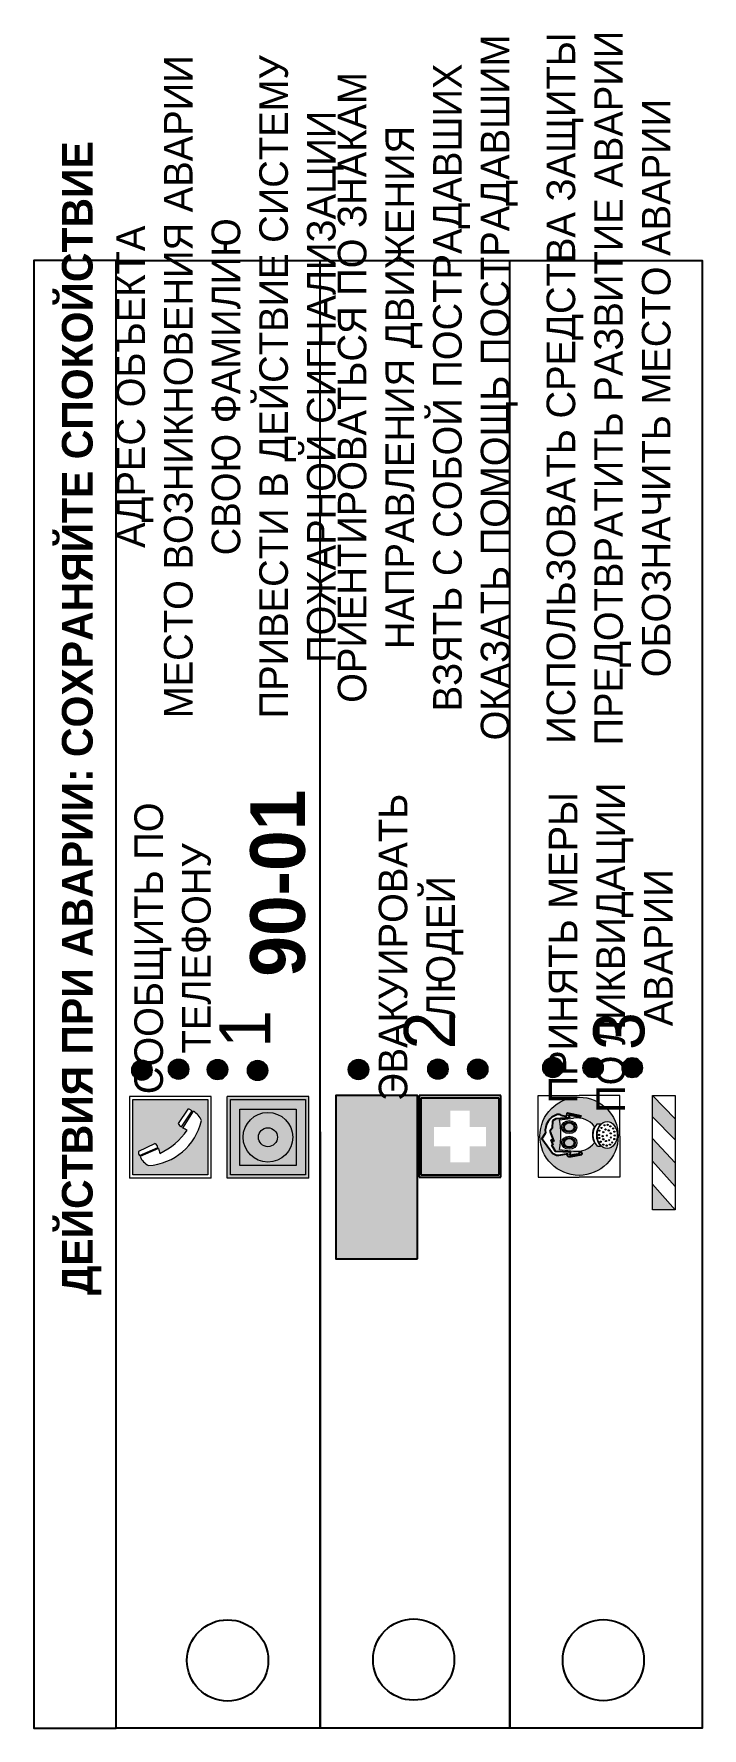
# Model space of a CAD drawing. Header units: millimetres. Extents: x 13114 to 67229, y 22859 to 38520.
# Drawn here: x 23288.2 to 23353.7, y 25275.8 to 25441.7 of the extents above; entities that cross this region are included whole.
import ezdxf

# ---------------------------------------------------------------- set-up
doc = ezdxf.new("R2010")
doc.units = ezdxf.units.MM
doc.styles.add('обычный', font='arial.ttf')

# ---------------------------------------------------------------- blocks, each defined once
blk = doc.blocks.new('A$C38D26F80')
h = blk.add_hatch(color=5)
h.dxf.hatch_style = 1
h.paths.add_polyline_path([(-8.77, -4.48, 1), (-0.19, -4.48, 1)])
h.paths.add_polyline_path([(-6.75, -3.58), (-6.75, -3.31), (-6.62, -3.22), (-6.5, -3.22), (-6.42, -3.3), (-6.39, -3.28), (-6.59, -2.23), (-6.59, -2.01), (-6.38, -1.58), (-4.76, -0.4), (-4.13, -0.79, -0.362848), (-2.1, -2.1, -0.201049), (-2.17, -2.48, 0.085434), (-2.26, -3.13), (-1.9, -3.16), (-2.25, -4.7), (-2.4, -4.59), (-2.43, -4.34), (-2.36, -4.34), (-2.14, -3.34), (-2.47, -3.42), (-2.58, -1.95), (-2.77, -1.58), (-3.58, -1.52), (-3.92, -1.26), (-5.05, -1.73), (-4.87, -1.39), (-5.41, -1.6), (-5.41, -1.46), (-6.13, -1.87), (-6.18, -3.5), (-6.56, -3.47), (-6.37, -4.59), (-6.16, -4.43), (-6.16, -4.66), (-6.36, -4.79), (-6.37, -4.8), (-6.51, -4.76)], flags=16)
h.paths.add_polyline_path([(-6.51, -4.76), (-6.36, -4.79), (-6.37, -4.8)], flags=0)
h.paths.add_polyline_path([(-5.92, -2.34, 0.089508), (-2.67, -2.35), (-2.48, -3.88, -0.268602), (-3.4, -6.18, 0.262449), (-5.2, -6.18, -0.268602), (-6.11, -3.88)], flags=16)
edge = h.paths.add_edge_path(flags=16)
edge.add_ellipse((-5.19, -3.41), major_axis=(0, 0.842), ratio=0.848992, start_angle=0, end_angle=360)
edge = h.paths.add_edge_path(flags=0)
edge.add_ellipse((-5.19, -3.39), major_axis=(0, 0.665), ratio=0.853798, start_angle=0, end_angle=360)
edge = h.paths.add_edge_path(flags=0)
edge.add_ellipse((-5.19, -3.4), major_axis=(0, 0.528), ratio=0.864094, start_angle=0, end_angle=360)
edge = h.paths.add_edge_path(flags=16)
edge.add_ellipse((-3.47, -3.4), major_axis=(0, 0.842), ratio=0.848992, start_angle=0, end_angle=360)
h.paths.add_polyline_path([(-3.13, -6.45), (-3.13, -6.84, 0.383174), (-5.57, -6.85), (-5.57, -6.49, -0.369952)], flags=16)
edge = h.paths.add_edge_path(flags=0)
edge.add_ellipse((-3.47, -3.39), major_axis=(0, 0.665), ratio=0.853798, start_angle=0, end_angle=360)
edge = h.paths.add_edge_path(flags=0)
edge.add_ellipse((-3.47, -3.4), major_axis=(0, 0.528), ratio=0.864094, start_angle=0, end_angle=360)
edge = h.paths.add_edge_path(flags=16)
edge.add_ellipse((-4.34, -7.57), major_axis=(-1.48, 0), ratio=0.744955, start_angle=0, end_angle=360)
h.paths.add_polyline_path([(-5.01, -6.85, -1), (-5.15, -6.85, -1)], flags=0)
h.paths.add_polyline_path([(-5.33, -7.14, -1), (-5.47, -7.14, -1)], flags=0)
h.paths.add_polyline_path([(-4.61, -6.71, -1), (-4.74, -6.71, -1)], flags=16)
h.paths.add_polyline_path([(-5.43, -7.51, -1), (-5.57, -7.51, -1)], flags=0)
h.paths.add_polyline_path([(-4.26, -6.67, -1), (-4.4, -6.67, -1)], flags=16)
h.paths.add_polyline_path([(-4.74, -7.14, -1), (-4.88, -7.14, -1)], flags=0)
h.paths.add_polyline_path([(-4.93, -7.43, -1), (-5.07, -7.43, -1)], flags=0)
h.paths.add_polyline_path([(-4.41, -7.07, -1), (-4.54, -7.07, -1)], flags=0)
h.paths.add_polyline_path([(-5.33, -7.87, -1), (-5.46, -7.87, -1)], flags=0)
h.paths.add_polyline_path([(-3.8, -6.71, -1), (-3.94, -6.71, -1)], flags=16)
h.paths.add_polyline_path([(-4.85, -7.78, -1), (-4.98, -7.78, -1)], flags=0)
h.paths.add_polyline_path([(-3.96, -7.14, -1), (-4.1, -7.14, -1)], flags=0)
h.paths.add_polyline_path([(-4.33, -7.53, -1), (-4.47, -7.53, -1)], flags=0)
h.paths.add_polyline_path([(-5.09, -8.12, -1), (-5.23, -8.12, -1)], flags=0)
h.paths.add_polyline_path([(-3.5, -6.94, -1), (-3.64, -6.94, -1)], flags=0)
h.paths.add_polyline_path([(-4.54, -7.97, -1), (-4.68, -7.97, -1)], flags=0)
h.paths.add_polyline_path([(-3.66, -7.39, -1), (-3.8, -7.39, -1)], flags=0)
h.paths.add_polyline_path([(-4.73, -8.35, -1), (-4.86, -8.35, -1)], flags=0)
h.paths.add_polyline_path([(-4.09, -7.96, -1), (-4.23, -7.96, -1)], flags=0)
h.paths.add_polyline_path([(-3.77, -7.74, -1), (-3.91, -7.74, -1)], flags=0)
h.paths.add_polyline_path([(-3.22, -7.27, -1), (-3.35, -7.27, -1)], flags=0)
h.paths.add_polyline_path([(-4.34, -8.4, -1), (-4.47, -8.4, -1)], flags=0)
h.paths.add_polyline_path([(-3.16, -7.61, -1), (-3.3, -7.61, -1)], flags=0)
h.paths.add_polyline_path([(-3.9, -8.35, -1), (-4.04, -8.35, -1)], flags=0)
h.paths.add_polyline_path([(-3.32, -7.91, -1), (-3.46, -7.91, -1)], flags=0)
h.paths.add_polyline_path([(-3.55, -8.23, -1), (-3.69, -8.23, -1)], flags=0)
at = {"color": 5, "lineweight": 5}
for p, q in [((-4.48, 0), (-8.96, 0)), ((-8.96, 0), (-8.96, -4.48)), ((-4.48, 0), (0, 0)), ((0, 0), (0, -4.48)), ((-6.59, -2.01), (-6.38, -1.58)), ((-6.38, -1.58), (-4.76, -0.4)), ((-5.41, -1.46), (-6.13, -1.87)), ((-4.87, -1.39), (-5.41, -1.6)), ((-5.41, -1.6), (-5.41, -1.46)), ((-3.92, -1.26), (-5.05, -1.73)), ((-5.05, -1.73), (-4.87, -1.39)), ((-4.76, -0.4), (-4.13, -0.79)), ((-3.58, -1.52), (-3.92, -1.26)), ((-2.77, -1.58), (-3.58, -1.52)), ((-2.58, -1.95), (-2.77, -1.58)), ((-6.75, -3.31), (-6.62, -3.22)), ((-6.75, -3.58), (-6.75, -3.31)), ((-6.51, -4.76), (-6.75, -3.58)), ((-6.62, -3.22), (-6.5, -3.22)), ((-6.59, -2.23), (-6.59, -2.01)), ((-6.39, -3.28), (-6.59, -2.23)), ((-6.18, -3.5), (-6.56, -3.47)), ((-6.56, -3.47), (-6.37, -4.59)), ((-6.5, -3.22), (-6.42, -3.3)), ((-6.42, -3.3), (-6.39, -3.28)), ((-6.13, -1.87), (-6.18, -3.5)), ((-5.92, -2.34), (-6.11, -3.88)), ((-2.67, -2.34), (-2.48, -3.88)), ((-2.47, -3.42), (-2.58, -1.95)), ((-2.14, -3.34), (-2.47, -3.42)), ((-2.36, -4.34), (-2.14, -3.34)), ((-1.9, -3.16), (-2.26, -3.13)), ((-2.25, -4.7), (-1.9, -3.16)), ((-8.96, -8.96), (-8.96, -4.48)), ((-6.37, -4.8), (-6.51, -4.76)), ((-6.37, -4.59), (-6.16, -4.43)), ((-6.16, -4.66), (-6.37, -4.8)), ((-6.16, -4.43), (-6.16, -4.66)), ((-2.43, -4.34), (-2.4, -4.59)), ((-2.43, -4.34), (-2.36, -4.34)), ((-2.4, -4.59), (-2.25, -4.7)), ((0, -8.96), (0, -4.48)), ((-5.57, -6.49), (-5.57, -6.85)), ((-3.13, -6.45), (-3.13, -6.84)), ((-4.48, -8.96), (-8.96, -8.96)), ((-4.48, -8.96), (0, -8.96))]:
    blk.add_line(p, q, dxfattribs=at)
at = {"color": 5}
for p, q in [((-6.59, -2.01), (-6.38, -1.58)), ((-6.38, -1.58), (-4.76, -0.4)), ((-5.41, -1.46), (-6.13, -1.87)), ((-4.87, -1.39), (-5.41, -1.6)), ((-5.41, -1.6), (-5.41, -1.46)), ((-3.92, -1.26), (-5.05, -1.73)), ((-5.05, -1.73), (-4.87, -1.39)), ((-4.76, -0.4), (-4.13, -0.79)), ((-3.58, -1.52), (-3.92, -1.26)), ((-2.77, -1.58), (-3.58, -1.52)), ((-2.58, -1.95), (-2.77, -1.58)), ((-6.75, -3.31), (-6.62, -3.22)), ((-6.75, -3.58), (-6.75, -3.31)), ((-6.51, -4.76), (-6.75, -3.58)), ((-6.62, -3.22), (-6.5, -3.22)), ((-6.59, -2.23), (-6.59, -2.01)), ((-6.39, -3.28), (-6.59, -2.23)), ((-6.18, -3.5), (-6.56, -3.47)), ((-6.56, -3.47), (-6.37, -4.59)), ((-6.5, -3.22), (-6.42, -3.3)), ((-6.42, -3.3), (-6.39, -3.28)), ((-6.13, -1.87), (-6.18, -3.5)), ((-2.47, -3.42), (-2.58, -1.95)), ((-2.14, -3.34), (-2.47, -3.42)), ((-2.36, -4.34), (-2.14, -3.34)), ((-2.26, -3.13), (-1.9, -3.16)), ((-1.9, -3.16), (-2.25, -4.7)), ((-6.37, -4.8), (-6.51, -4.76)), ((-6.36, -4.79), (-6.51, -4.76)), ((-6.37, -4.59), (-6.16, -4.43)), ((-6.16, -4.66), (-6.37, -4.8)), ((-6.16, -4.66), (-6.36, -4.79)), ((-6.16, -4.43), (-6.16, -4.66)), ((-2.4, -4.59), (-2.43, -4.34)), ((-2.43, -4.34), (-2.36, -4.34)), ((-2.25, -4.7), (-2.4, -4.59))]:
    blk.add_line(p, q, dxfattribs=at)
at = {"color": 5, "lineweight": 5}
for centre, radius in [((-4.48, -4.48), 4.29), ((-5.4, -7.14), 0.0678), ((-5.08, -6.85), 0.0678), ((-5, -7.43), 0.0678), ((-4.81, -7.14), 0.0678), ((-4.67, -6.71), 0.0678), ((-4.47, -7.07), 0.0678), ((-4.33, -6.67), 0.0678), ((-4.03, -7.14), 0.0678), ((-3.87, -6.71), 0.0678), ((-3.73, -7.39), 0.0678), ((-3.57, -6.94), 0.0678), ((-3.28, -7.27), 0.0678), ((-5.5, -7.51), 0.0678), ((-5.4, -7.87), 0.0678), ((-5.16, -8.12), 0.0678), ((-4.91, -7.78), 0.0678), ((-4.79, -8.35), 0.0678), ((-4.61, -7.97), 0.0678), ((-4.4, -7.53), 0.0678), ((-4.4, -8.4), 0.0678), ((-4.16, -7.96), 0.0678), ((-3.97, -8.35), 0.0678), ((-3.84, -7.74), 0.0678), ((-3.62, -8.23), 0.0678), ((-3.39, -7.91), 0.0678), ((-3.23, -7.61), 0.0678)]:
    blk.add_circle(centre, radius, dxfattribs=at)
at = {"color": 5}
for centre, radius, start, end in [((-3.89, -2.66), 1.88, 17.387, 97.1599), ((-0.35, -3.07), 1.91, 162.2553, 181.7878), ((-2.6, -2.2), 0.511, 326.3906, 11.8614)]:
    blk.add_arc(centre, radius, start, end, dxfattribs=at)
at = {"color": 5, "lineweight": 5}
for centre, radius, start, end in [((-4.28, 6.66), 9.15, 259.6987, 280.1569), ((-0.47, -3.05), 1.79, 161.5846, 182.4584), ((-2.6, -2.2), 0.513, 326.4781, 11.7739), ((-3.66, -4.24), 2.47, 171.573, 231.7124), ((-4.93, -4.24), 2.47, 308.2876, 8.427), ((-4.33, -7.88), 1.87, 50.358, 131.5662), ((-4.34, -8.2), 1.82, 48.4943, 132.3565), ((-4.3, -7.78), 1.83, 60.5889, 119.4111)]:
    blk.add_arc(centre, radius, start, end, dxfattribs=at)
for centre, major_axis, ratio in [((-5.19, -3.41), (0, 0.842), 0.848992), ((-5.19, -3.39), (0, 0.665), 0.853798), ((-5.19, -3.4), (0, 0.528), 0.864094), ((-3.47, -3.4), (0, 0.842), 0.848992), ((-3.47, -3.39), (0, 0.665), 0.853798), ((-3.47, -3.4), (0, 0.528), 0.864094), ((-4.34, -7.57), (-1.48, 0), 0.744955)]:
    blk.add_ellipse(centre, major_axis=major_axis, ratio=ratio, dxfattribs=at)
blk = doc.blocks.new('A$C47DD6509')
at = {"lineweight": 5}
for points in [[(-8.69, 0), (-11.19, 0), (-11.19, -2.22)], [(-4.22, 0), (-6.45, 0), (-8.91, -2.22), (-6.61, -2.22)], [(0, 0), (-2.09, 0), (-4.36, -2.22), (-2.29, -2.22)]]:
    blk.add_hatch(color=242, dxfattribs=at).paths.add_polyline_path(points)
at = {"color": 242, "lineweight": 5}
for p, q in [((-11.19, -2.22), (-8.69, 0)), ((-11.19, -2.22), (-11.19, 0)), ((-11.19, 0), (-8.69, 0)), ((-11.19, 0), (0, 0)), ((-8.91, -2.22), (-6.45, 0)), ((-6.61, -2.22), (-4.22, 0)), ((-4.36, -2.22), (-2.09, 0)), ((-2.29, -2.22), (0, 0)), ((0, 0), (0, -2.22)), ((0, -2.22), (-11.19, -2.22))]:
    blk.add_line(p, q, dxfattribs=at)
blk = doc.blocks.new('A$C32E8229D')
at = {"true_color": 0xffffff}
blk.add_hatch(color=7, dxfattribs=at).paths.add_polyline_path([(0, 0), (0, -8), (16, -8), (16, 0)])
h = blk.add_hatch(color=126)
h.paths.add_polyline_path([(0.2, -0.2), (15.8, -0.2), (15.8, -7.8), (0.2, -7.8)])
h.paths.add_polyline_path([(13.49, -2.05), (12.08, -2.05), (11.37, -2.63, 0.162397), (11.29, -2.84), (11.29, -3.63), (10.35, -3.63), (10.35, -4.05), (11.68, -4.05), (11.68, -3.48), (12.26, -4.28), (11.29, -5.1), (11.29, -6.78), (11.85, -6.78), (11.85, -5.44), (12.8, -4.64), (12.8, -5.94), (14.46, -5.94), (14.46, -5.39), (13.45, -5.39), (13.45, -3.97), (12.46, -2.59), (13.15, -2.59), (13.69, -3.34), (14.18, -3)], flags=16)
h.paths.add_polyline_path([(10.74, -1.82, 1), (11.8, -1.82, 1)], flags=16)
h.paths.add_polyline_path([(9.39, -3.59), (5.99, -3.59), (6.56, -3.03), (5.91, -3.03), (5.1, -3.83), (5.91, -4.64), (6.56, -4.64), (5.99, -4.09), (9.39, -4.09)], flags=16)
h.paths.add_polyline_path([(4.29, -1.08), (1.72, -1.08), (1.72, -6.6), (4.29, -6.6)], flags=16)
at = {"color": 126}
blk.add_lwpolyline([(16, -8), (0, -8), (0, 0), (16, 0)], close=True, dxfattribs=at)
blk = doc.blocks.new('A$C18900ED3')
h = blk.add_hatch(color=126)
h.paths.add_polyline_path([(-0.18, -0.18), (-7.02, -0.18), (-7.02, -7.02), (-0.18, -7.02)])
h.paths.add_polyline_path([(-5.89, -4.46), (-5.89, -2.77), (-4.46, -2.77), (-4.46, -1.31), (-2.77, -1.31), (-2.77, -2.77), (-1.33, -2.77), (-1.33, -4.46), (-2.77, -4.46), (-2.77, -5.89), (-4.46, -5.89), (-4.46, -4.46)], flags=16)
at = {"color": 126}
for p, q in [((-7.2, 0), (-7.2, -7.2)), ((0, 0), (-7.2, 0)), ((0, -7.2), (0, 0)), ((-7.02, -7.02), (-7.02, -0.18)), ((-7.02, -0.18), (-0.18, -0.18)), ((-0.18, -0.18), (-0.18, -7.02)), ((-7.2, -7.2), (0, -7.2)), ((-0.18, -7.02), (-7.02, -7.02))]:
    blk.add_line(p, q, dxfattribs=at)
blk = doc.blocks.new('A$C456E1F9C')
at = {"lineweight": 5}
h = blk.add_hatch(color=242, dxfattribs=at)
h.paths.add_polyline_path([(0.51, -1.47), (0.51, -13.26), (12.29, -13.26), (12.29, -1.47)])
h.paths.add_polyline_path([(5.42, -4.95, -0.254479), (4.78, -5.4), (3.52, -2.53, -0.209735), (4.23, -2.4)], flags=16)
h.paths.add_polyline_path([(8.53, -8.6), (10.87, -10.17), (10.54, -10.76), (8.03, -9.13, -0.192251)], flags=16)
h.paths.add_polyline_path([(4.61, -5.49, 0.005518), (3.87, -5.72, 0.128647), (7.49, -10.01, 0.00809), (7.83, -9.33), (10.47, -10.97, -0.16736), (8.99, -12.25, -0.327862), (1.95, -3.95, -0.166952), (3.36, -2.62)], flags=16)
at = {"color": 242, "lineweight": 5}
for p, q in [((0, -13.77), (0, -0.97)), ((12.8, -0.97), (0, -0.97)), ((4.61, -5.49), (3.36, -2.62)), ((3.52, -2.53), (4.78, -5.4)), ((4.23, -2.4), (5.42, -4.95)), ((12.8, -13.77), (12.8, -0.97)), ((7.83, -9.33), (10.47, -10.97)), ((8.03, -9.13), (10.54, -10.76)), ((10.81, -10.12), (8.53, -8.6)), ((10.54, -10.76), (10.8, -10.3)), ((10.8, -10.3), (10.81, -10.12)), ((0, -13.77), (12.8, -13.77))]:
    blk.add_line(p, q, dxfattribs=at)
blk.add_lwpolyline([(0.51, -1.47), (12.29, -1.47), (12.29, -13.26), (0.51, -13.26)], close=True, dxfattribs=at)
for centre, radius, start, end in [((4.59, -5.34), 2.99, 114.2845, 152.1974), ((4.02, -3.27), 0.891, 76.3284, 123.7092), ((11.12, -3.31), 9.19, 183.9915, 256.6009), ((4.68, -4.59), 0.824, 276.9621, 334.0723), ((14.98, -39.1), 35.17, 107.1487, 108.4135), ((13.86, -0.94), 11.08, 205.5536, 234.8762), ((-13.31, 0.8), 23.44, 332.5487, 334.4027), ((8.94, -9.5), 0.989, 114.4092, 157.9388), ((7.87, -9.46), 3, 291.9291, 329.9329)]:
    blk.add_arc(centre, radius, start, end, dxfattribs=at)
blk = doc.blocks.new('A$C54414219')
at = {"true_color": 0xffffff}
h = blk.add_hatch(color=7, dxfattribs=at)
h.paths.add_polyline_path([(2.39, -9.45), (2.39, -18.3), (11.23, -18.3), (11.23, -9.45)], flags=0)
h.paths.add_polyline_path([(10.71, -13.87, -1), (2.92, -13.87, -1)], flags=0)
h.paths.add_polyline_path([(8.3, -13.87, -1), (5.33, -13.87, -1)], flags=0)
h.paths.add_polyline_path([(0.41, -7.47), (0.41, -20.27), (13.21, -20.27), (13.21, -7.47)])
h.paths.add_polyline_path([(0.92, -19.77), (12.71, -19.77), (12.71, -7.98), (0.92, -7.98)], flags=16)
h.paths.add_polyline_path([(11.23, -9.45), (11.23, -18.3), (2.39, -18.3), (2.39, -9.45)], flags=0)
at = {"lineweight": 5}
h = blk.add_hatch(color=242, dxfattribs=at)
h.paths.add_polyline_path([(12.71, -7.98), (0.92, -7.98), (0.92, -19.77), (12.71, -19.77)])
h.paths.add_polyline_path([(11.23, -18.3), (2.39, -18.3), (2.39, -9.45), (11.23, -9.45)], flags=16)
h.paths.add_polyline_path([(10.71, -13.87, -1), (2.92, -13.87, -1)], flags=0)
h.paths.add_polyline_path([(8.3, -13.87, -1), (5.33, -13.87, -1)], flags=0)
at = {"true_color": 0xffffff}
h = blk.add_hatch(color=7, dxfattribs=at)
h.paths.add_polyline_path([(2.39, -9.45), (2.39, -18.3), (11.23, -18.3), (11.23, -9.45)])
h.paths.add_polyline_path([(10.71, -13.87, -1), (2.92, -13.87, -1)], flags=16)
h.paths.add_polyline_path([(8.3, -13.87, -1), (5.33, -13.87, -1)], flags=0)
at = {"lineweight": 5}
h = blk.add_hatch(color=242, dxfattribs=at)
h.paths.add_polyline_path([(2.92, -13.87, 1), (10.71, -13.87, 1)])
h.paths.add_polyline_path([(8.3, -13.87, -1), (5.33, -13.87, -1)], flags=16)
at = {"color": 242, "lineweight": 5}
for p, q in [((0.41, -20.27), (0.41, -7.47)), ((0.41, -7.47), (13.21, -7.47)), ((0.41, -7.47), (13.21, -7.47)), ((13.21, -20.27), (13.21, -7.47)), ((0.41, -20.27), (13.21, -20.27))]:
    blk.add_line(p, q, dxfattribs=at)
for points in [[(0.92, -7.98), (12.71, -7.98), (12.71, -19.77), (0.92, -19.77)], [(2.39, -9.45), (11.23, -9.45), (11.23, -18.3), (2.39, -18.3)]]:
    blk.add_lwpolyline(points, close=True, dxfattribs=at)
for radius in [3.89, 1.49]:
    blk.add_circle((6.81, -13.87), radius, dxfattribs=at)

msp = doc.modelspace()

# ---------------------------------------------------------------- hatches: boundary and pattern name
at = {"lineweight": 0}
h = msp.add_hatch(color=256, dxfattribs=at)
h.dxf.hatch_style = 1
h.paths.add_polyline_path([(23339.07, 25339.49, 1), (23339.07, 25341.42, 1)])
h = msp.add_hatch(color=256, dxfattribs=at)
h.dxf.hatch_style = 1
h.paths.add_polyline_path([(23343.01, 25339.49, 1), (23343.01, 25341.42, 1)])
h = msp.add_hatch(color=256, dxfattribs=at)
h.dxf.hatch_style = 1
h.paths.add_polyline_path([(23346.85, 25339.49, 1), (23346.85, 25341.42, 1)])
h = msp.add_hatch(color=256, dxfattribs=at)
h.dxf.hatch_style = 1
h.paths.add_polyline_path([(23298.82, 25339.23, 1), (23298.82, 25341.16, 1)])
h = msp.add_hatch(color=256, dxfattribs=at)
h.dxf.hatch_style = 1
h.paths.add_polyline_path([(23302.41, 25339.34, 1), (23302.41, 25341.27, 1)])
h = msp.add_hatch(color=256, dxfattribs=at)
h.dxf.hatch_style = 1
h.paths.add_polyline_path([(23306.22, 25339.3, 1), (23306.22, 25341.23, 1)])
h = msp.add_hatch(color=256, dxfattribs=at)
h.dxf.hatch_style = 1
h.paths.add_polyline_path([(23310.14, 25339.22, 1), (23310.14, 25341.15, 1)])
h = msp.add_hatch(color=256, dxfattribs=at)
h.dxf.hatch_style = 1
h.paths.add_polyline_path([(23320.03, 25339.3, 1), (23320.03, 25341.23, 1)])
h = msp.add_hatch(color=256, dxfattribs=at)
h.dxf.hatch_style = 1
h.paths.add_polyline_path([(23327.81, 25339.34, 1), (23327.81, 25341.27, 1)])
h = msp.add_hatch(color=256, dxfattribs=at)
h.dxf.hatch_style = 1
h.paths.add_polyline_path([(23331.71, 25339.33, 1), (23331.71, 25341.26, 1)])

# ---------------------------------------------------------------- linework, layer by layer
for points in [[(23296.29, 25275.75), (23296.29, 25419.52), (23288.23, 25419.52), (23288.23, 25275.75)], [(23296.29, 25275.75), (23296.29, 25419.52), (23353.69, 25419.52), (23353.69, 25275.75)]]:
    msp.add_lwpolyline(points, close=True)
for points in [[(23316.28, 25334.17), (23316.28, 25275.75), (23316.28, 25419.52)], [(23334.86, 25334.17), (23334.86, 25275.75), (23334.86, 25419.52)]]:
    msp.add_lwpolyline(points)
for centre, radius in [((23339.07, 25340.46), 0.966), ((23343.01, 25340.45), 0.966), ((23346.85, 25340.45), 0.966), ((23298.82, 25340.2), 0.966), ((23302.41, 25340.3), 0.966), ((23306.22, 25340.26), 0.966), ((23310.14, 25340.18), 0.966), ((23320.03, 25340.27), 0.966), ((23327.81, 25340.31), 0.966), ((23331.71, 25340.3), 0.966), ((23307.21, 25282.38), 3.98), ((23325.43, 25282.47), 3.98), ((23344.01, 25282.41), 3.98)]:
    msp.add_circle(centre, radius)

# ---------------------------------------------------------------- block references
at = {"rotation": 90}
for name, p, xscale, yscale, zscale in [('A$C456E1F9C', (23297, 25329.64), 0.625, 0.625, 0.625), ('A$C54414219', (23302.49, 25329.38), 0.625, 0.625, 0.625), ('A$C18900ED3', (23325.96, 25337.71), 1.111111111007631, 1.111111111007631, 1.111111111007631), ('A$C38D26F80', (23337.63, 25337.73), 0.8928571427240968, 0.8928571427240968, 0.8928571427240968)]:
    msp.add_blockref(name, p, dxfattribs=dict(at, xscale=xscale, yscale=yscale, zscale=zscale))
at = {"xscale": -1, "rotation": 90}
msp.add_blockref('A$C32E8229D', (23317.81, 25337.71), dxfattribs=at)
at = {"color": 242, "true_color": 0xc1121c, "rotation": 90}
msp.add_blockref('A$C47DD6509', (23348.84, 25337.73), dxfattribs=at)

# ---------------------------------------------------------------- texts
at = {"lineweight": 0, "attachment_point": 5, "rotation": 90, "style": 'обычный'}
for s, insert, char_height, width in [('\\pi-8.4,l8.4,t8.4;{\\fProxima Nova Rg|b0|i0|c204|p2;ОРИЕНТИРОВАТЬСЯ ПО ЗНАКАМ \\PНАПРАВЛЕНИЯ ДВИЖЕНИЯ\\PВЗЯТЬ С СОБОЙ ПОСТРАДАВШИХ\\PОКАЗАТЬ ПОМОЩЬ ПОСТРАДАВШИМ}', (23326.81, 25407.08), 2.8, 126.6484), ('\\pi-8.4,l8.4,t8.4;{\\fProxima Nova Rg|b0|i0|c204|p2;ИСПОЛЬЗОВАТЬ СРЕДСТВА ЗАЩИТЫ \\PПРЕДОТВРАТИТЬ РАЗВИТИЕ АВАРИИ\\PОБОЗНАЧИТЬ МЕСТО АВАРИИ}', (23344.54, 25407.02), 2.8, 126.6484), ('\\pi-8.4,l8.4,t8.4;{\\fProxima Nova Rg|b0|i0|c204|p2;АДРЕС ОБЪЕКТА\\PМЕСТО ВОЗНИКНОВЕНИЯ АВАРИИ\\PСВОЮ ФАМИЛИЮ\\PПРИВЕСТИ В ДЕЙСТВИЕ СИСТЕМУ \\PПОЖАРНОЙ СИГНАЛИЗАЦИИ}', (23307.45, 25407.15), 2.8, 126.6484), ('{\\fProxima Nova Rg|b1|i0|c204|p2;ДЕЙСТВИЯ ПРИ АВАРИИ: СОХРАНЯЙТЕ СПОКОЙСТВИЕ\\H1.6644x; }', (23292.92, 25374.7), 3, 175.1736), ('{\\fProxima Nova Rg|b0|i0|c204|p2;ПРИНЯТЬ МЕРЫ \\PПО ЛИКВИДАЦИИ \\PАВАРИИ}', (23344.73, 25352.2), 2.8, 126.6484), ('{\\fProxima Nova Rg|b0|i0|c204|p2;СООБЩИТЬ ПО \\PТЕЛЕФОНУ}', (23301.83, 25352.14), 2.8, 126.6484), ('{\\fProxima Nova Rg|b1|i0|c204|p2;\\H1.0714x;90-01\\fProxima Nova Rg|b0|i0|c204|p2;\\H0.93331x; \\H1.3449x; }', (23312.14, 25358.52), 5, 126.6484), ('{\\fProxima Nova Rg|b0|i0|c204|p2;ЭВАКУИРОВАТЬ \\PЛЮДЕЙ}', (23326.15, 25352.24), 2.8, 126.6484), ('{\\fProxima Nova Rg|b0|i0|c204|p2;1\\H1.1667x; }', (23308.9, 25344.24), 5, 126.6484), ('{\\fProxima Nova Rg|b0|i0|c204|p2;2\\H1.1967x; }', (23326.98, 25344.09), 5, 126.6484), ('{\\fProxima Nova Rg|b0|i0|c204|p2;3\\H1.1967x; }', (23345.56, 25344.03), 5, 126.6484)]:
    msp.add_mtext(s, dxfattribs=dict(at, insert=insert, char_height=char_height, width=width))

doc.saveas('drawing.dxf')
